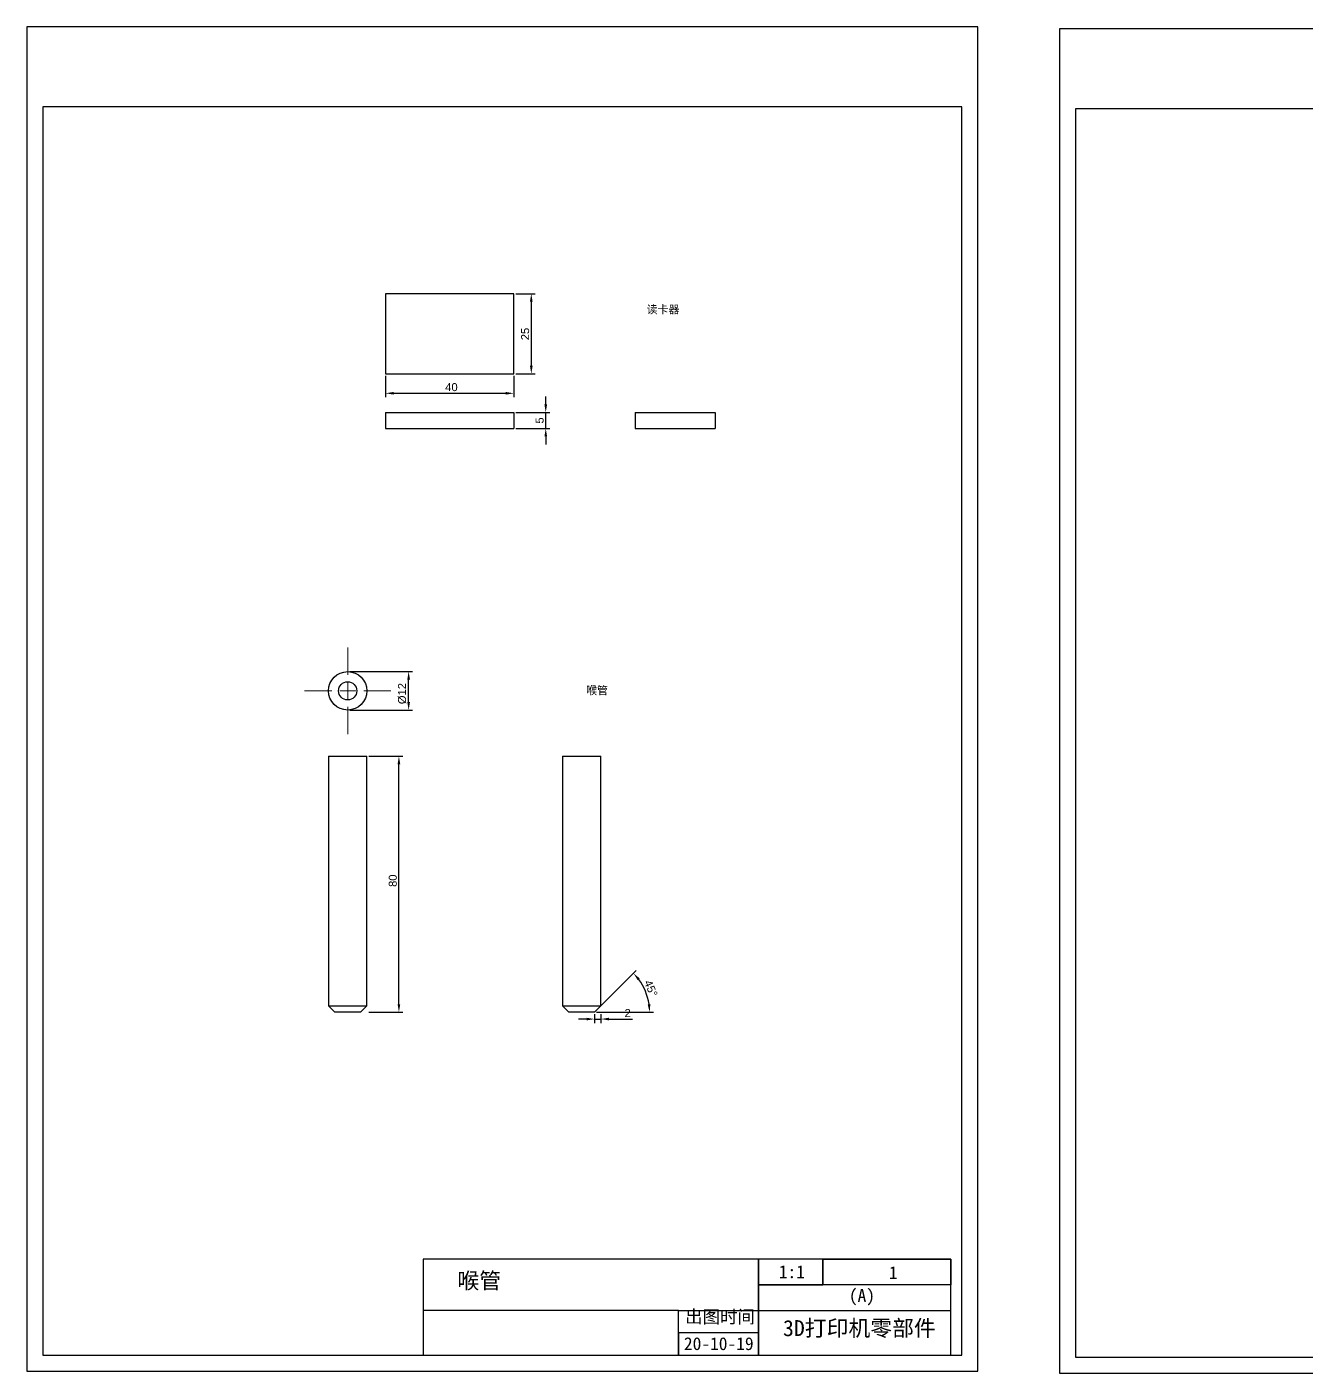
# Model space of a CAD drawing. Header units: millimetres. Extents: x -9 to 2385, y -1365 to 512.
# Drawn here: x 1128.8 to 1528.2, y -878.9 to -458.3 of the extents above; entities that cross this region are included whole.
import ezdxf

# ---------------------------------------------------------------- set-up
doc = ezdxf.new("R2010")
doc.units = ezdxf.units.MM
doc.styles.get("Standard").update_dxf_attribs({"font": 'arial.ttf'})
doc.dimstyles.new('ISO-25', dxfattribs={"dimtxt": 2.5, "dimasz": 2.5, "dimexe": 1.25, "dimexo": 0.625, "dimtad": 1, "dimtxsty": 'Standard', "dimcen": 2.5, "dimclrd": 1, "dimclre": 1, "dimclrt": 1, "dimadec": 0, "dimazin": 0, "dimtfac": 1, "dimtmove": 0, "dimatfit": 3, "dimfxl": 1, "dimtfillclr": 1, "dimarcsym": 0})

# ---------------------------------------------------------------- blocks, each defined once
blk = doc.blocks.new('*D384')
at = {"color": 1, "linetype": 'Continuous', "lineweight": -2, "transparency": 16777216}
for p, q in [((1290.78, -576.25), (1290.78, -573.75)), ((1281.4, -578.75), (1292.03, -578.75)), ((1290.78, -583.75), (1290.78, -578.75)), ((1281.4, -583.75), (1292.03, -583.75)), ((1290.78, -586.25), (1290.78, -588.75))]:
    blk.add_line(p, q, dxfattribs=at)
at = {"color": 1, "linetype": 'Continuous', "transparency": 16777216}
for points in [[(1290.36, -576.25), (1291.2, -576.25), (1290.78, -578.75)], [(1290.36, -586.25), (1291.2, -586.25), (1290.78, -583.75)]]:
    blk.add_solid(points, dxfattribs=at)
at = {"layer": 'Defpoints', "color": 0, "linetype": 'Continuous', "transparency": 16777216}
for p in [(1280.78, -578.75), (1290.78, -578.75), (1280.78, -583.75)]:
    blk.add_point(p, dxfattribs=at)
at = {"color": 1, "linetype": 'Continuous', "lineweight": 18, "transparency": 16777216, "insert": (1287.61, -581.25), "char_height": 2.5, "attachment_point": 2, "rotation": 90}
blk.add_mtext('5', dxfattribs=at)
blk = doc.blocks.new('*D385')
at = {"color": 1, "linetype": 'Continuous', "lineweight": -2, "transparency": 16777216}
for p, q in [((1240.78, -567.31), (1240.78, -574.02)), ((1280.78, -567.31), (1280.78, -574.02)), ((1243.28, -572.77), (1278.28, -572.77))]:
    blk.add_line(p, q, dxfattribs=at)
at = {"color": 1, "linetype": 'Continuous', "transparency": 16777216}
for points in [[(1243.28, -572.35), (1243.28, -573.18), (1240.78, -572.77)], [(1278.28, -572.35), (1278.28, -573.18), (1280.78, -572.77)]]:
    blk.add_solid(points, dxfattribs=at)
at = {"layer": 'Defpoints', "color": 0, "linetype": 'Continuous', "transparency": 16777216}
for p in [(1240.78, -566.68), (1280.78, -566.68), (1280.78, -572.77)]:
    blk.add_point(p, dxfattribs=at)
at = {"color": 1, "linetype": 'Continuous', "lineweight": 18, "transparency": 16777216, "insert": (1261.32, -569.59), "char_height": 2.5, "attachment_point": 2}
blk.add_mtext('40', dxfattribs=at)
blk = doc.blocks.new('*D386')
at = {"color": 1, "linetype": 'Continuous', "lineweight": -2, "transparency": 16777216}
for p, q in [((1281.4, -541.68), (1287.51, -541.68)), ((1286.26, -544.18), (1286.26, -564.18)), ((1281.4, -566.68), (1287.51, -566.68))]:
    blk.add_line(p, q, dxfattribs=at)
at = {"color": 1, "linetype": 'Continuous', "transparency": 16777216}
for points in [[(1285.84, -544.18), (1286.68, -544.18), (1286.26, -541.68)], [(1285.84, -564.18), (1286.68, -564.18), (1286.26, -566.68)]]:
    blk.add_solid(points, dxfattribs=at)
at = {"layer": 'Defpoints', "color": 0, "linetype": 'Continuous', "transparency": 16777216}
for p in [(1280.78, -541.68), (1280.78, -566.68), (1286.26, -566.68)]:
    blk.add_point(p, dxfattribs=at)
at = {"color": 1, "linetype": 'Continuous', "lineweight": 18, "transparency": 16777216, "insert": (1283.08, -554.25), "char_height": 2.5, "attachment_point": 2, "rotation": 90}
blk.add_mtext('25', dxfattribs=at)
blk = doc.blocks.new('*D388')
at = {"color": 1, "linetype": 'Continuous', "lineweight": -2, "transparency": 16777216}
for p, q in [((1235.55, -686.13), (1246.17, -686.13)), ((1244.92, -763.63), (1244.92, -688.63)), ((1235.55, -766.13), (1246.17, -766.13))]:
    blk.add_line(p, q, dxfattribs=at)
at = {"color": 1, "linetype": 'Continuous', "transparency": 16777216}
for points in [[(1244.51, -688.63), (1245.34, -688.63), (1244.92, -686.13)], [(1244.51, -763.63), (1245.34, -763.63), (1244.92, -766.13)]]:
    blk.add_solid(points, dxfattribs=at)
at = {"layer": 'Defpoints', "color": 0, "linetype": 'Continuous', "transparency": 16777216}
for p in [(1234.92, -686.13), (1244.92, -686.13), (1234.92, -766.13)]:
    blk.add_point(p, dxfattribs=at)
at = {"color": 1, "linetype": 'Continuous', "lineweight": 18, "transparency": 16777216, "insert": (1241.75, -725.04), "char_height": 2.5, "attachment_point": 2, "rotation": 90}
blk.add_mtext('80', dxfattribs=at)
blk = doc.blocks.new('*D389')
at = {"color": 1, "linetype": 'Continuous', "lineweight": -2, "transparency": 16777216}
for p, q in [((1229.55, -659.72), (1249.21, -659.72)), ((1247.96, -669.22), (1247.96, -662.22)), ((1229.55, -671.72), (1249.21, -671.72))]:
    blk.add_line(p, q, dxfattribs=at)
at = {"color": 1, "linetype": 'Continuous', "transparency": 16777216}
for points in [[(1247.54, -662.22), (1248.38, -662.22), (1247.96, -659.72)], [(1247.54, -669.22), (1248.38, -669.22), (1247.96, -671.72)]]:
    blk.add_solid(points, dxfattribs=at)
at = {"layer": 'Defpoints', "color": 0, "linetype": 'Continuous', "transparency": 16777216}
for p in [(1228.92, -659.72), (1247.96, -659.72), (1228.92, -671.72)]:
    blk.add_point(p, dxfattribs=at)
at = {"color": 1, "linetype": 'Continuous', "lineweight": 18, "transparency": 16777216, "insert": (1244.64, -666.58), "char_height": 2.5, "attachment_point": 2, "rotation": 90}
blk.add_mtext('%%c12', dxfattribs=at)
blk = doc.blocks.new('SW_CENTERMARKSYMBOL_0')
at = {"color": 0, "linetype": 'Continuous', "lineweight": 0}
for p, q in [((0, 5), (0, 13.5)), ((-5, 0), (-13.5, 0)), ((0, 0), (-2.5, 0)), ((0, 0), (0, 2.5)), ((0, 0), (0, -2.5)), ((0, 0), (2.5, 0)), ((5, 0), (13.5, 0)), ((0, -5), (0, -13.5))]:
    blk.add_line(p, q, dxfattribs=at)
blk = doc.blocks.new('*D390')
at = {"color": 1, "linetype": 'Continuous', "lineweight": -2, "transparency": 16777216}
for p, q in [((1303.51, -768.26), (1301.01, -768.26)), ((1306.01, -766.75), (1306.01, -769.51)), ((1306.01, -768.26), (1308.01, -768.26)), ((1308.01, -766.75), (1308.01, -769.51)), ((1310.51, -768.26), (1317.82, -768.26))]:
    blk.add_line(p, q, dxfattribs=at)
at = {"color": 1, "linetype": 'Continuous', "transparency": 16777216}
for points in [[(1303.51, -767.85), (1303.51, -768.68), (1306.01, -768.26)], [(1310.51, -767.85), (1310.51, -768.68), (1308.01, -768.26)]]:
    blk.add_solid(points, dxfattribs=at)
at = {"layer": 'Defpoints', "color": 0, "linetype": 'Continuous', "transparency": 16777216}
for p in [(1306.01, -766.13), (1308.01, -766.13), (1308.01, -768.26)]:
    blk.add_point(p, dxfattribs=at)
at = {"color": 1, "linetype": 'Continuous', "lineweight": 18, "transparency": 16777216, "insert": (1316.37, -765.13), "char_height": 2.5, "attachment_point": 2}
blk.add_mtext('2', dxfattribs=at)
blk = doc.blocks.new('*D387')
at = {"color": 1, "linetype": 'Continuous', "lineweight": -2, "transparency": 16777216}
for p, q in [((1306.45, -765.69), (1319.06, -753.08)), ((1306.64, -766.13), (1324.47, -766.13))]:
    blk.add_line(p, q, dxfattribs=at)
blk.add_arc((1306.01, -766.13), 17.21, 8.3328, 36.6672, dxfattribs=at)
at = {"color": 1, "linetype": 'Continuous', "transparency": 16777216}
for points in [[(1319.5, -756.13), (1320.13, -755.58), (1318.18, -753.96)], [(1323.45, -763.6), (1322.62, -763.66), (1323.22, -766.13)]]:
    blk.add_solid(points, dxfattribs=at)
at = {"layer": 'Defpoints', "color": 0, "linetype": 'Continuous', "transparency": 16777216}
for p in [(1322.63, -761.67), (1286.01, -766.13), (1306.01, -766.13), (1306.01, -766.13), (1291.87, -780.27)]:
    blk.add_point(p, dxfattribs=at)
at = {"color": 1, "linetype": 'Continuous', "lineweight": 18, "transparency": 16777216, "insert": (1323.71, -755.74), "char_height": 2.5, "attachment_point": 1, "rotation": 293.4155}
blk.add_mtext('45°', dxfattribs=at)

msp = doc.modelspace()

# ---------------------------------------------------------------- linework, layer by layer
at = {"color": 7, "linetype": 'Continuous', "lineweight": 25}
for p, q in [((1240.7792, -541.6831), (1240.7792, -566.6831)), ((1280.7792, -541.6831), (1240.7792, -541.6831)), ((1280.7792, -566.6831), (1280.7792, -541.6831)), ((1240.7792, -566.6831), (1280.7792, -566.6831)), ((1240.7792, -578.7524), (1240.7792, -583.7524)), ((1240.7792, -578.7524), (1280.7792, -578.7524)), ((1280.7792, -578.7524), (1280.7792, -583.7524)), ((1318.6871, -578.7524), (1318.6871, -583.7524)), ((1318.6871, -578.7524), (1343.6871, -578.7524)), ((1343.6871, -578.7524), (1343.6871, -583.7524)), ((1240.7792, -583.7524), (1280.7792, -583.7524)), ((1318.6871, -583.7524), (1343.6871, -583.7524)), ((1222.9239, -686.1277), (1222.9239, -764.1277)), ((1222.9239, -686.1277), (1228.9239, -686.1277)), ((1228.9239, -686.1277), (1234.9239, -686.1277)), ((1234.9239, -764.1277), (1234.9239, -686.1277)), ((1296.0127, -686.1277), (1296.0127, -764.1277)), ((1296.0127, -686.1277), (1308.0127, -686.1277)), ((1308.0127, -764.1277), (1308.0127, -686.1277)), ((1222.9239, -764.1277), (1224.9239, -766.1277)), ((1222.9239, -764.1277), (1228.9239, -764.1277)), ((1228.9239, -764.1277), (1234.9239, -764.1277)), ((1232.9239, -766.1277), (1234.9239, -764.1277)), ((1296.0127, -764.1277), (1298.0127, -766.1277)), ((1296.0127, -764.1277), (1308.0127, -764.1277)), ((1306.0127, -766.1277), (1308.0127, -764.1277)), ((1228.9239, -766.1277), (1224.9239, -766.1277)), ((1232.9239, -766.1277), (1228.9239, -766.1277)), ((1306.0127, -766.1277), (1298.0127, -766.1277))]:
    msp.add_line(p, q, dxfattribs=at)
for p, q in [((1252.5251, -843.3078, 420), (1252.5251, -873.3078, 420)), ((1277.2568, -843.3078, 420), (1252.5251, -843.3078, 420)), ((1377.2568, -843.3078, 420), (1277.2568, -843.3078, 420)), ((1357.2568, -873.3078, 420), (1357.2568, -843.3078, 420)), ((1357.2568, -843.3078, 420), (1357.2568, -851.3078, 420)), ((1377.2568, -851.3078, 420), (1377.2568, -843.3078, 420)), ((1377.2568, -851.3078, 420), (1377.2568, -843.3078, 420)), ((1377.2568, -843.3078, 420), (1417.2568, -843.3078, 420)), ((1417.2568, -843.3078, 420), (1377.2568, -843.3078, 420)), ((1377.2568, -843.3078, 420), (1377.2568, -851.3078, 420)), ((1417.2568, -873.3078, 420), (1417.2568, -843.3078, 420)), ((1417.2568, -843.3078, 420), (1417.2568, -851.3078, 420)), ((1357.2568, -851.3078, 420), (1377.2568, -851.3078, 420)), ((1377.2568, -851.3078, 420), (1357.2568, -851.3078, 420)), ((1357.2568, -851.3078, 420), (1357.2568, -873.3078, 420)), ((1417.2568, -851.3078, 420), (1377.2568, -851.3078, 420)), ((1332.2568, -859.3078, 420), (1252.5251, -859.3078, 420)), ((1332.2568, -873.3078, 420), (1332.2568, -859.3078, 420)), ((1332.2568, -859.3078, 420), (1357.2568, -859.3078, 420)), ((1357.2568, -873.3078, 420), (1357.2568, -859.3078, 420)), ((1357.2568, -859.3078, 420), (1417.2568, -859.3078, 420)), ((1357.2568, -866.3078, 420), (1332.2568, -866.3078, 420)), ((1332.2568, -866.3078, 420), (1332.2568, -873.3078, 420)), ((1277.2568, -873.3078, 420), (1292.2568, -873.3078, 420)), ((1292.2568, -873.3078, 420), (1332.2568, -873.3078, 420)), ((1332.2568, -873.3078, 420), (1357.2568, -873.3078, 420))]:
    msp.add_line(p, q)
for points in [[(1128.7568, -458.3078), (1128.7568, -878.3078), (1425.7568, -878.3078), (1425.7568, -458.3078)], [(1451.178, -458.8583), (1451.178, -878.8583), (1748.178, -878.8583), (1748.178, -458.8583)], [(1133.7568, -483.3078), (1133.7568, -873.3078), (1420.7568, -873.3078), (1420.7568, -483.3078)], [(1456.178, -483.8583), (1456.178, -873.8583), (1743.178, -873.8583), (1743.178, -483.8583)]]:
    msp.add_lwpolyline(points, close=True)
for radius in [6, 2.8553]:
    msp.add_circle((1228.9239, -665.7194), radius, dxfattribs=at)

# ---------------------------------------------------------------- block references
at = {"color": 7, "linetype": 'Continuous', "lineweight": 0}
msp.add_blockref('SW_CENTERMARKSYMBOL_0', (1228.9239, -665.7194), dxfattribs=at)

# ---------------------------------------------------------------- texts
at = {"char_height": 2.5, "attachment_point": 1}
for s, insert in [('{\\fSimSun|b0|i0|c134|p2;读卡器}', (1322.2829, -545.3381)), ('{\\fSimSun|b0|i0|c134|p2;喉管}', (1303.3858, -664.3264))]:
    msp.add_mtext_dynamic_manual_height_columns(s, width=39.865692, gutter_width=12.5, heights=[0], dxfattribs=dict(at, insert=insert))
at = {"attachment_point": 1}
for s, insert, char_height in [('{\\fSimSun|b0|i0|c134|p2;喉管}', (1263.1842, -847.4978, 620.1756), 5), ('{\\fSimSun|b0|i0|c134|p2;1}', (1397.9309, -845.5118, 420), 4), ('{\\fSimSun|b0|i0|c134|p2;(A)}', (1385.432, -852.643, 420), 4), ('{\\fSimSun|b0|i0|c134|p2;出图时间}', (1334.2945, -859.2523, 1260), 4), ('{\\fSimSun|b0|i0|c0|p2;3D\\fSimSun|b0|i0|c134|p2;打印机零部件}', (1364.8654, -862.3109), 5), ('{\\fSimSun|b0|i0|c134|p2;20-10-19}', (1333.9216, -867.6726), 4)]:
    msp.add_mtext(s, dxfattribs=dict(at, insert=insert, char_height=char_height))
at = {"insert": (1363.5498, -845.2112, 420), "char_height": 4, "width": 9.189944, "attachment_point": 1}
msp.add_mtext('{\\fSimSun|b0|i0|c134|p2;1:1}', dxfattribs=at)

# ---------------------------------------------------------------- dimensions: what is measured, and where the dimension line sits
at = {"color": 7, "linetype": 'Continuous', "lineweight": 18}
for base, p1, p2, picture, middle in [((1286.2611, -566.6831), (1280.7792, -541.6831), (1280.7792, -566.6831), '*D386', (1286.2611, -554.2479)), ((1290.7792, -578.7524), (1280.7792, -583.7524), (1280.7792, -578.7524), '*D384', (1290.7792, -581.2524)), ((1244.9239, -686.1277), (1234.9239, -766.1277), (1234.9239, -686.1277), '*D388', (1244.9239, -725.0424))]:
    dim = msp.add_linear_dim(base=base, p1=p1, p2=p2, angle=90, dimstyle='ISO-25', dxfattribs=at)
    dim.commit()
    dim.dimension.update_dxf_attribs({"geometry": picture, "text_midpoint": middle, "dimtype": 160})
for base, p1, p2, picture, middle in [((1280.7792, -572.7674), (1240.7792, -566.6831), (1280.7792, -566.6831), '*D385', (1261.3213, -572.7674)), ((1308.0127, -768.2634), (1306.0127, -766.1277), (1308.0127, -766.1277), '*D390', (1316.3667, -768.2634))]:
    dim = msp.add_linear_dim(base=base, p1=p1, p2=p2, dimstyle='ISO-25', dxfattribs=at)
    dim.commit()
    dim.dimension.update_dxf_attribs({"geometry": picture, "text_midpoint": middle, "dimtype": 160})
dim = msp.add_linear_dim(base=(1247.96, -659.7194), p1=(1228.9239, -671.7194), p2=(1228.9239, -659.7194), angle=90, text='%%c<>', dimstyle='ISO-25', dxfattribs=at)
dim.commit()
dim.dimension.update_dxf_attribs({"geometry": '*D389', "text_midpoint": (1247.96, -666.58), "dimtype": 160})
dim = msp.add_angular_dim_2l(base=(1322.6314, -761.6747), line1=((1291.8705, -780.2699), (1306.0127, -766.1277)), line2=((1286.0127, -766.1277), (1306.0127, -766.1277)), dimstyle='ISO-25', dxfattribs=at)
dim.commit()
dim.dimension.update_dxf_attribs({"geometry": '*D387', "text_midpoint": (1321.8008, -759.2905), "dimtype": 162})

doc.saveas('drawing.dxf')
